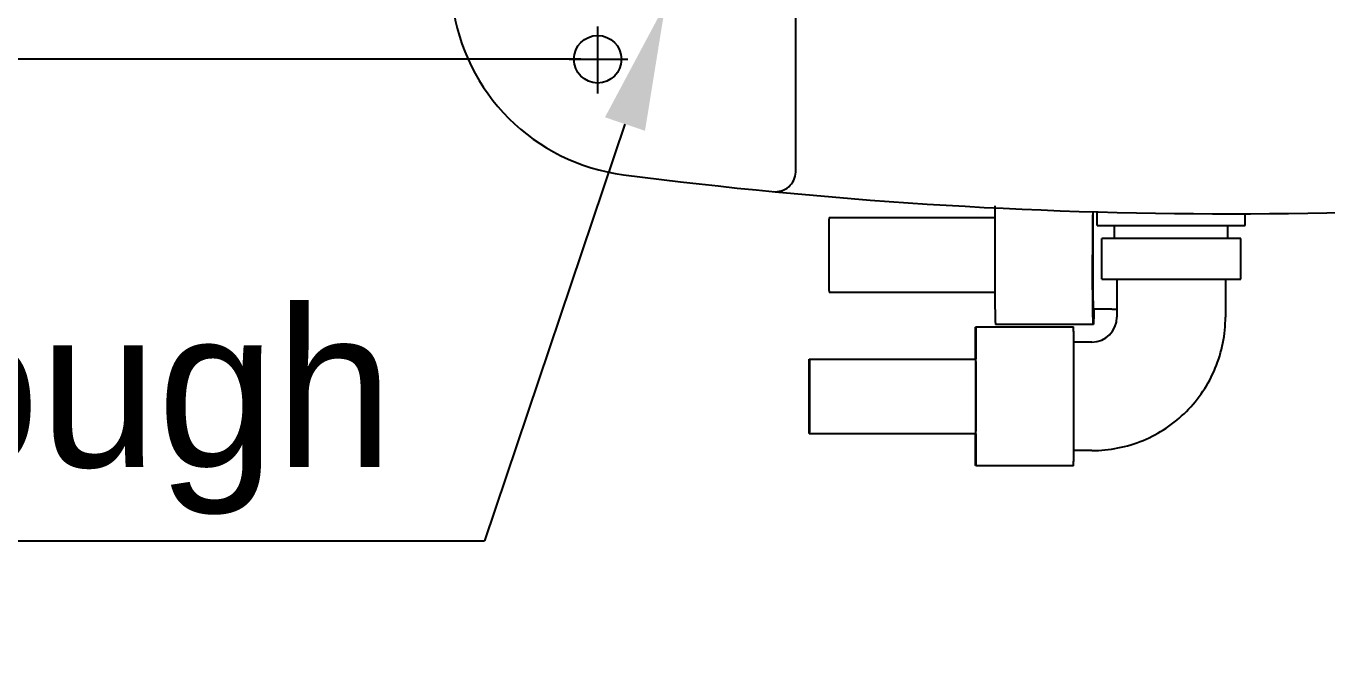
# Model space of a CAD drawing. Header units: millimetres. Extents: x 4086 to 10416, y 123 to 1549.
# Drawn here: x 6934.1 to 7016.2, y 1042.9 to 1082.1 of the extents above; entities that cross this region are included whole.
import ezdxf

# ---------------------------------------------------------------- set-up
doc = ezdxf.new("R2010")
doc.units = ezdxf.units.MM
doc.linetypes.add('CENTER', pattern=[0.6, 0.375, -0.075, 0.075, -0.075])
for name, color, linetype in [('中心线', 7, 'Continuous'), ('外形图', 7, 'Continuous'), ('尺寸标注', 7, 'Continuous')]:
    doc.layers.add(name, color=color, linetype=linetype)
doc.styles.add('思源黑', font='SourceHanSansCN-Normal.ttf')
doc.dimstyles.new('尺寸标注_1_4比例中六', dxfattribs={"dimtxt": 10, "dimasz": 8, "dimexe": 2, "dimexo": 1.5, "dimgap": 1, "dimtad": 1, "dimdec": 1, "dimlfac": 4, "dimdsep": 46, "dimtxsty": '思源黑', "dimcen": 0.09, "dimadec": 0, "dimazin": 0, "dimtp": 0.01, "dimtm": 0.01, "dimtfac": 1, "dimtdec": 1, "dimtofl": 0, "dimtmove": 0, "dimatfit": 3, "dimfxl": 1, "dimtolj": 1, "dimarcsym": 0})
doc.dimstyles.new('尺寸标注_1_4比例中六弯折', dxfattribs={"dimtxt": 10, "dimasz": 8, "dimexe": 2, "dimexo": 1.5, "dimgap": 1, "dimtad": 1, "dimtih": 1, "dimtoh": 1, "dimdec": 1, "dimlfac": 4, "dimdsep": 46, "dimtxsty": '思源黑', "dimcen": 0.09, "dimadec": 0, "dimazin": 0, "dimtp": 0.01, "dimtm": 0.01, "dimtfac": 1, "dimtdec": 1, "dimtofl": 0, "dimtmove": 0, "dimatfit": 3, "dimfxl": 1, "dimtolj": 1, "dimarcsym": 0})

# ---------------------------------------------------------------- blocks, each defined once
blk = doc.blocks.new('*D794')
at = {"layer": 'Defpoints', "color": 0}
for p in [(6970.585, 1163.765), (6906.357, 1080.015), (6970.631, 1080.015)]:
    blk.add_point(p, dxfattribs=at)
at = {"layer": '尺寸标注', "color": 0, "lineweight": -2}
for p, q in [((6969.085, 1163.765), (6904.357, 1163.765)), ((6906.357, 1155.765), (6906.357, 1088.015)), ((6969.131, 1080.015), (6904.357, 1080.015))]:
    blk.add_line(p, q, dxfattribs=at)
at = {"layer": '尺寸标注', "color": 0}
for points in [[(6907.69, 1155.765), (6905.024, 1155.765), (6906.357, 1163.765)], [(6905.024, 1088.015), (6907.69, 1088.015), (6906.357, 1080.015)]]:
    blk.add_solid(points, dxfattribs=at)
at = {"layer": '尺寸标注', "color": 0, "insert": (6900.173, 1121.72), "char_height": 10, "attachment_point": 5, "rotation": 90, "style": '思源黑'}
blk.add_mtext('\\A1;335', dxfattribs=at)
blk = doc.blocks.new('*D799')
at = {"layer": 'Defpoints', "color": 0}
for p in [(6975.918, 1087.773), (6974.481, 1083.508)]:
    blk.add_point(p, dxfattribs=at)
at = {"layer": '尺寸标注', "color": 0}
for p, q in [((6975.11, 1085.64), (6975.29, 1085.64)), ((6975.2, 1085.55), (6975.2, 1085.73))]:
    blk.add_line(p, q, dxfattribs=at)
at = {"layer": '尺寸标注', "color": 0, "lineweight": -2}
for p in [(6971.927, 1075.927), (6862.667, 1049.627)]:
    blk.add_line(p, (6963.065, 1049.627), dxfattribs=at)
at = {"layer": '尺寸标注', "color": 0}
blk.add_solid([(6973.19, 1075.501), (6970.663, 1076.353), (6974.481, 1083.508)], dxfattribs=at)
at = {"layer": '尺寸标注', "color": 0, "insert": (6912.366, 1057.779), "char_height": 10, "attachment_point": 5, "style": '思源黑'}
blk.add_mtext('\\A1;4×Φ18{\\A1; \\fSource Han Sans CN Normal|b0|i0|c0|p34;\\C7;through}', dxfattribs=at)

msp = doc.modelspace()

# ---------------------------------------------------------------- linework, layer by layer
at = {"layer": '中心线', "linetype": 'CENTER', "ltscale": 20}
for p, q in [((6970.2, 1082.085), (6970.2, 1077.853)), ((6968.399, 1080.015), (6972.105, 1080.015))]:
    msp.add_line(p, q, dxfattribs=at)
at = {"layer": '外形图', "color": 7, "linetype": 'Continuous'}
for p, q in [((6982.7, 1072.892), (6982.7, 1089.39)), ((6984.807, 1070.023), (6995.263, 1070.023)), ((7001.731, 1069.523), (7001.731, 1070.395)), ((7011.056, 1069.523), (7011.056, 1070.293)), ((7001.731, 1069.523), (7011.056, 1069.523)), ((7002.826, 1068.698), (7002.826, 1069.523)), ((7009.961, 1068.698), (7009.961, 1069.523)), ((7002.006, 1066.143), (7002.006, 1068.698)), ((7010.781, 1068.698), (7002.006, 1068.698)), ((7010.781, 1066.143), (7010.781, 1068.698)), ((7002.006, 1066.143), (7010.781, 1066.143)), ((7002.968, 1066.143), (7002.968, 1063.748)), ((7009.818, 1066.143), (7009.818, 1063.748)), ((6984.807, 1065.323), (6995.263, 1065.323)), ((7002.644, 1064.248), (7001.481, 1064.248)), ((6994.056, 1063.123), (7000.231, 1063.123)), ((6995.307, 1063.298), (7001.481, 1063.298)), ((7000.245, 1062.164), (7000.245, 1062.175)), ((7001.394, 1062.173), (7000.245, 1062.173)), ((6983.556, 1061.098), (6994.056, 1061.098)), ((6983.556, 1056.398), (6994.056, 1056.398)), ((7001.394, 1055.323), (7000.245, 1055.323)), ((6994.056, 1054.373), (7000.231, 1054.373))]:
    msp.add_line(p, q, dxfattribs=at)
at = {"layer": '外形图', "linetype": 'Continuous'}
msp.add_circle((6970.2, 1080.015), 1.5, dxfattribs=at)
at = {"layer": '外形图', "color": 7, "linetype": 'Continuous'}
for centre, radius, start, end in [((6973.435, 1085.126), 12.5, 187.34693, 262.65307), ((7160.907, 1068.817), 165.648, 179.32681, 179.57756), ((7298.235, 1067.799), 302.98, 179.5765, 180.02379), ((7317.925, 1067.722), 316.496, 179.51598, 180.00886), ((7325.645, 1067.643), 330.39, 179.99476, 180.4049), ((7002.644, 1071.403), 7.155, 270.00159, 272.61191), ((7001.393, 1063.748), 1.575, 270.00127, 0.00127), ((6371.623, 1058.861), 628.631, 359.989755, 0.301045), ((6312.716, 1058.874), 681.363, 359.989425, 0.188298), ((6251.083, 1058.718), 742.996, 359.819972, 0.002329), ((6504.042, 1058.301), 496.212, 359.65576, 0.05164)]:
    msp.add_arc(centre, radius, start, end, dxfattribs=at)
at = {"layer": '外形图', "linetype": 'Continuous'}
msp.add_arc((7010.2, 1370.265), 300, 262.65307, 277.34693, dxfattribs=at)
at = {"layer": '外形图', "color": 7, "linetype": 'Continuous'}
for points, knots in [([(6981.275, 1071.663), (6981.616, 1071.63), (6982.353, 1071.847), (6982.7, 1072.551), (6982.7, 1072.892)], [0, 0, 0, 0, 6555.657023, 13077.935838, 13077.935838, 13077.935838, 13077.935838]), ([(6984.807, 1070.023), (6984.804, 1070.023), (6984.807, 1070), (6984.8, 1069.974), (6984.8, 1069.913), (6984.794, 1069.799), (6984.792, 1069.602), (6984.787, 1069.314), (6984.784, 1068.962), (6984.78, 1068.408), (6984.78, 1067.973), (6984.78, 1067.673)], [0, 0, 0, 0, 238.844644, 933.597818, 2081.946219, 3673.866076, 8120.607361, 14104.494231, 21396.71166, 29713.819111, 48128.682904, 48128.682904, 48128.682904, 48128.682904]), ([(7001.457, 1070.408), (7001.454, 1070.226), (7001.443, 1069.315), (7001.441, 1068.403), (7001.441, 1067.673)], [0, 0, 0, 0, 2628.3544, 13182.50186, 13182.50186, 13182.50186, 13182.50186]), ([(6984.78, 1067.673), (6984.78, 1067.373), (6984.78, 1066.938), (6984.784, 1066.384), (6984.787, 1066.033), (6984.792, 1065.745), (6984.794, 1065.547), (6984.8, 1065.433), (6984.8, 1065.373), (6984.807, 1065.347), (6984.804, 1065.323), (6984.807, 1065.323)], [0, 0, 0, 0, 18307.269387, 26575.569547, 33825.072568, 39774.050881, 44194.945537, 45777.709927, 46919.319888, 47610.135796, 47847.56393, 47847.56393, 47847.56393, 47847.56393]), ([(7001.449, 1064.245), (7001.446, 1064.476), (7001.433, 1065.619), (7001.429, 1066.761), (7001.429, 1067.673)], [0, 0, 0, 0, 2653.505897, 13123.668168, 13123.668168, 13123.668168, 13123.668168]), ([(7001.441, 1067.673), (7001.441, 1067.451), (7001.441, 1067.014), (7001.443, 1066.379), (7001.447, 1065.795), (7001.452, 1065.283), (7001.457, 1064.91), (7001.462, 1064.663), (7001.465, 1064.518), (7001.47, 1064.408), (7001.47, 1064.32), (7001.48, 1064.283), (7001.476, 1064.248), (7001.481, 1064.248)], [0, 0, 0, 0, 11397.657295, 22362.537002, 32463.274492, 41318.777621, 48586.172762, 51534.283311, 53987.196137, 55919.816994, 57314.67034, 58159.018434, 58448.053287, 58448.053287, 58448.053287, 58448.053287]), ([(6995.263, 1065.308), (6995.265, 1065.029), (6995.269, 1064.635), (6995.276, 1064.143), (6995.281, 1063.853), (6995.287, 1063.624), (6995.292, 1063.469), (6995.297, 1063.381), (6995.299, 1063.336), (6995.304, 1063.316), (6995.304, 1063.298), (6995.307, 1063.298)], [0, 0, 0, 0, 19995.8787, 28278.19009, 35239.072503, 40769.534955, 44784.656689, 46203.161446, 47221.439333, 47837.641603, 48056.243998, 48056.243998, 48056.243998, 48056.243998]), ([(7001.481, 1063.298), (7001.476, 1063.298), (7001.479, 1063.33), (7001.47, 1063.365), (7001.469, 1063.448), (7001.463, 1063.551), (7001.46, 1063.686), (7001.454, 1063.92), (7001.451, 1064.11), (7001.449, 1064.245)], [0, 0, 0, 0, 643.406176, 2501.025828, 5574.043342, 9844.156849, 15279.039631, 21843.895022, 38167.038082, 38167.038082, 38167.038082, 38167.038082]), ([(7001.514, 1064.246), (7001.512, 1064.111), (7001.508, 1063.921), (7001.503, 1063.687), (7001.499, 1063.551), (7001.494, 1063.448), (7001.493, 1063.365), (7001.484, 1063.33), (7001.487, 1063.298), (7001.481, 1063.298)], [0, 0, 0, 0, 16319.020048, 22882.326005, 28316.180044, 32585.554622, 35657.904444, 37515.270778, 38158.488632, 38158.488632, 38158.488632, 38158.488632]), ([(6994.037, 1061.113), (6994.038, 1061.392), (6994.039, 1061.787), (6994.042, 1062.278), (6994.045, 1062.568), (6994.048, 1062.798), (6994.049, 1062.952), (6994.052, 1063.04), (6994.051, 1063.086), (6994.057, 1063.105), (6994.053, 1063.123), (6994.056, 1063.123)], [0, 0, 0, 0, 19958.561676, 28225.113375, 35172.370017, 40691.382447, 44697.065038, 46111.385053, 47125.510264, 47736.710466, 47943.614322, 47943.614322, 47943.614322, 47943.614322]), ([(6994.056, 1063.123), (6994.059, 1063.123), (6994.055, 1063.105), (6994.061, 1063.086), (6994.06, 1063.04), (6994.063, 1062.952), (6994.065, 1062.798), (6994.068, 1062.568), (6994.07, 1062.278), (6994.073, 1061.787), (6994.075, 1061.392), (6994.076, 1061.113)], [0, 0, 0, 0, 207.234322, 819.265417, 1834.813773, 3251.208734, 7262.506841, 12789.442625, 19746.554764, 28025.136604, 48013.110516, 48013.110516, 48013.110516, 48013.110516]), ([(7000.245, 1062.175), (7000.245, 1062.31), (7000.243, 1062.5), (7000.24, 1062.735), (7000.239, 1062.87), (7000.235, 1062.973), (7000.239, 1063.056), (7000.228, 1063.09), (7000.236, 1063.123), (7000.231, 1063.123)], [0, 0, 0, 0, 16303.318002, 22859.746602, 28287.230184, 32550.521239, 35616.577568, 37465.929867, 38089.254301, 38089.254301, 38089.254301, 38089.254301]), ([(7001.394, 1055.323), (7002.489, 1055.323), (7004.705, 1055.762), (7007.505, 1057.637), (7009.38, 1060.437), (7009.818, 1062.652), (7009.818, 1063.748)], [0, 0, 0, 0, 5757.119836, 11514.308387, 17271.508035, 23028.654656, 23028.654656, 23028.654656, 23028.654656]), ([(6983.544, 1058.748), (6983.544, 1059.14), (6983.543, 1059.727), (6983.55, 1060.511), (6983.546, 1060.903), (6983.556, 1061.098)], [0, 0, 0, 0, 8795.191691, 13192.761463, 17590.128601, 17590.128601, 17590.128601, 17590.128601]), ([(6983.556, 1061.098), (6983.56, 1061.098), (6983.554, 1061.074), (6983.562, 1061.049), (6983.559, 1060.988), (6983.562, 1060.913), (6983.562, 1060.814), (6983.564, 1060.644), (6983.565, 1060.389), (6983.567, 1060.037), (6983.568, 1059.483), (6983.569, 1059.048), (6983.569, 1058.748)], [0, 0, 0, 0, 256.334609, 1017.027696, 2276.460566, 4023.175998, 6238.742107, 8903.502386, 15471.600272, 23476.129613, 32605.861663, 52820.235039, 52820.235039, 52820.235039, 52820.235039]), ([(6994.069, 1058.748), (6994.069, 1059.14), (6994.069, 1059.727), (6994.062, 1060.511), (6994.066, 1060.903), (6994.056, 1061.098)], [0, 0, 0, 0, 8864.608458, 13296.886407, 17728.960122, 17728.960122, 17728.960122, 17728.960122]), ([(6983.556, 1056.398), (6983.552, 1056.398), (6983.559, 1056.422), (6983.551, 1056.447), (6983.554, 1056.508), (6983.551, 1056.584), (6983.55, 1056.683), (6983.549, 1056.852), (6983.547, 1057.108), (6983.546, 1057.459), (6983.544, 1058.013), (6983.544, 1058.448), (6983.544, 1058.748)], [0, 0, 0, 0, 254.977, 1011.641274, 2264.403886, 4001.868294, 6205.700234, 8856.347304, 15389.65897, 23351.794406, 32433.173207, 52540.486419, 52540.486419, 52540.486419, 52540.486419]), ([(6983.569, 1058.748), (6983.569, 1058.357), (6983.569, 1057.769), (6983.563, 1056.986), (6983.566, 1056.594), (6983.556, 1056.398)], [0, 0, 0, 0, 8767.399984, 13151.073984, 17534.54599, 17534.54599, 17534.54599, 17534.54599]), ([(6994.056, 1056.398), (6994.06, 1056.398), (6994.054, 1056.422), (6994.062, 1056.447), (6994.059, 1056.508), (6994.061, 1056.584), (6994.062, 1056.683), (6994.064, 1056.852), (6994.065, 1057.108), (6994.067, 1057.459), (6994.068, 1058.013), (6994.069, 1058.448), (6994.069, 1058.748)], [0, 0, 0, 0, 256.666824, 1018.345784, 2279.410903, 4028.390111, 6246.827636, 8915.041496, 15491.651763, 23506.555127, 32648.119484, 52888.691076, 52888.691076, 52888.691076, 52888.691076]), ([(6994.056, 1054.373), (6994.053, 1054.373), (6994.057, 1054.391), (6994.051, 1054.411), (6994.052, 1054.457), (6994.049, 1054.544), (6994.048, 1054.699), (6994.045, 1054.928), (6994.042, 1055.218), (6994.039, 1055.71), (6994.038, 1056.104), (6994.037, 1056.383)], [0, 0, 0, 0, 205.153209, 811.038092, 1816.387989, 3218.55906, 7189.574434, 12661.006968, 19548.253571, 27743.699254, 47530.947564, 47530.947564, 47530.947564, 47530.947564]), ([(6994.076, 1056.383), (6994.075, 1056.105), (6994.073, 1055.71), (6994.07, 1055.218), (6994.068, 1054.928), (6994.065, 1054.699), (6994.063, 1054.544), (6994.06, 1054.457), (6994.061, 1054.411), (6994.055, 1054.391), (6994.059, 1054.373), (6994.056, 1054.373)], [0, 0, 0, 0, 19772.683993, 27962.247806, 34844.803394, 40312.416267, 44280.793214, 45681.941411, 46686.621892, 47292.129876, 47497.106799, 47497.106799, 47497.106799, 47497.106799]), ([(7000.231, 1054.373), (7000.236, 1054.373), (7000.228, 1054.406), (7000.239, 1054.44), (7000.235, 1054.523), (7000.239, 1054.625), (7000.24, 1054.761), (7000.243, 1054.995), (7000.244, 1055.185), (7000.245, 1055.32)], [0, 0, 0, 0, 617.496519, 2449.324668, 5486.588625, 9709.683198, 15086.114202, 21581.218602, 37732.566736, 37732.566736, 37732.566736, 37732.566736])]:
    msp.add_open_spline(points, degree=3, knots=knots, dxfattribs=at)

# ---------------------------------------------------------------- dimensions: what is measured, and where the dimension line sits
at = {"layer": '尺寸标注'}
dim = msp.add_linear_dim(base=(6906.357, 1080.015), p1=(6970.585, 1163.765), p2=(6970.631, 1080.015), angle=270, dimstyle='尺寸标注_1_4比例中六', dxfattribs=at)
dim.commit()
dim.dimension.update_dxf_attribs({"geometry": '*D794', "text_midpoint": (6906.357, 1121.72), "dimtype": 160})
dim = msp.add_diameter_dim_2p(p1=(6975.918, 1087.773), p2=(6974.481, 1083.508), text='4×Φ18{\\A1; \\fSource Han Sans CN Normal|b0|i0|c0|p34;\\C7;through}', dimstyle='尺寸标注_1_4比例中六弯折', override={"dimtxsty": '思源黑'}, dxfattribs=at)
dim.commit()
dim.dimension.update_dxf_attribs({"geometry": '*D799', "text_midpoint": (6912.366, 1049.627), "dimtype": 163})

doc.saveas('drawing.dxf')
